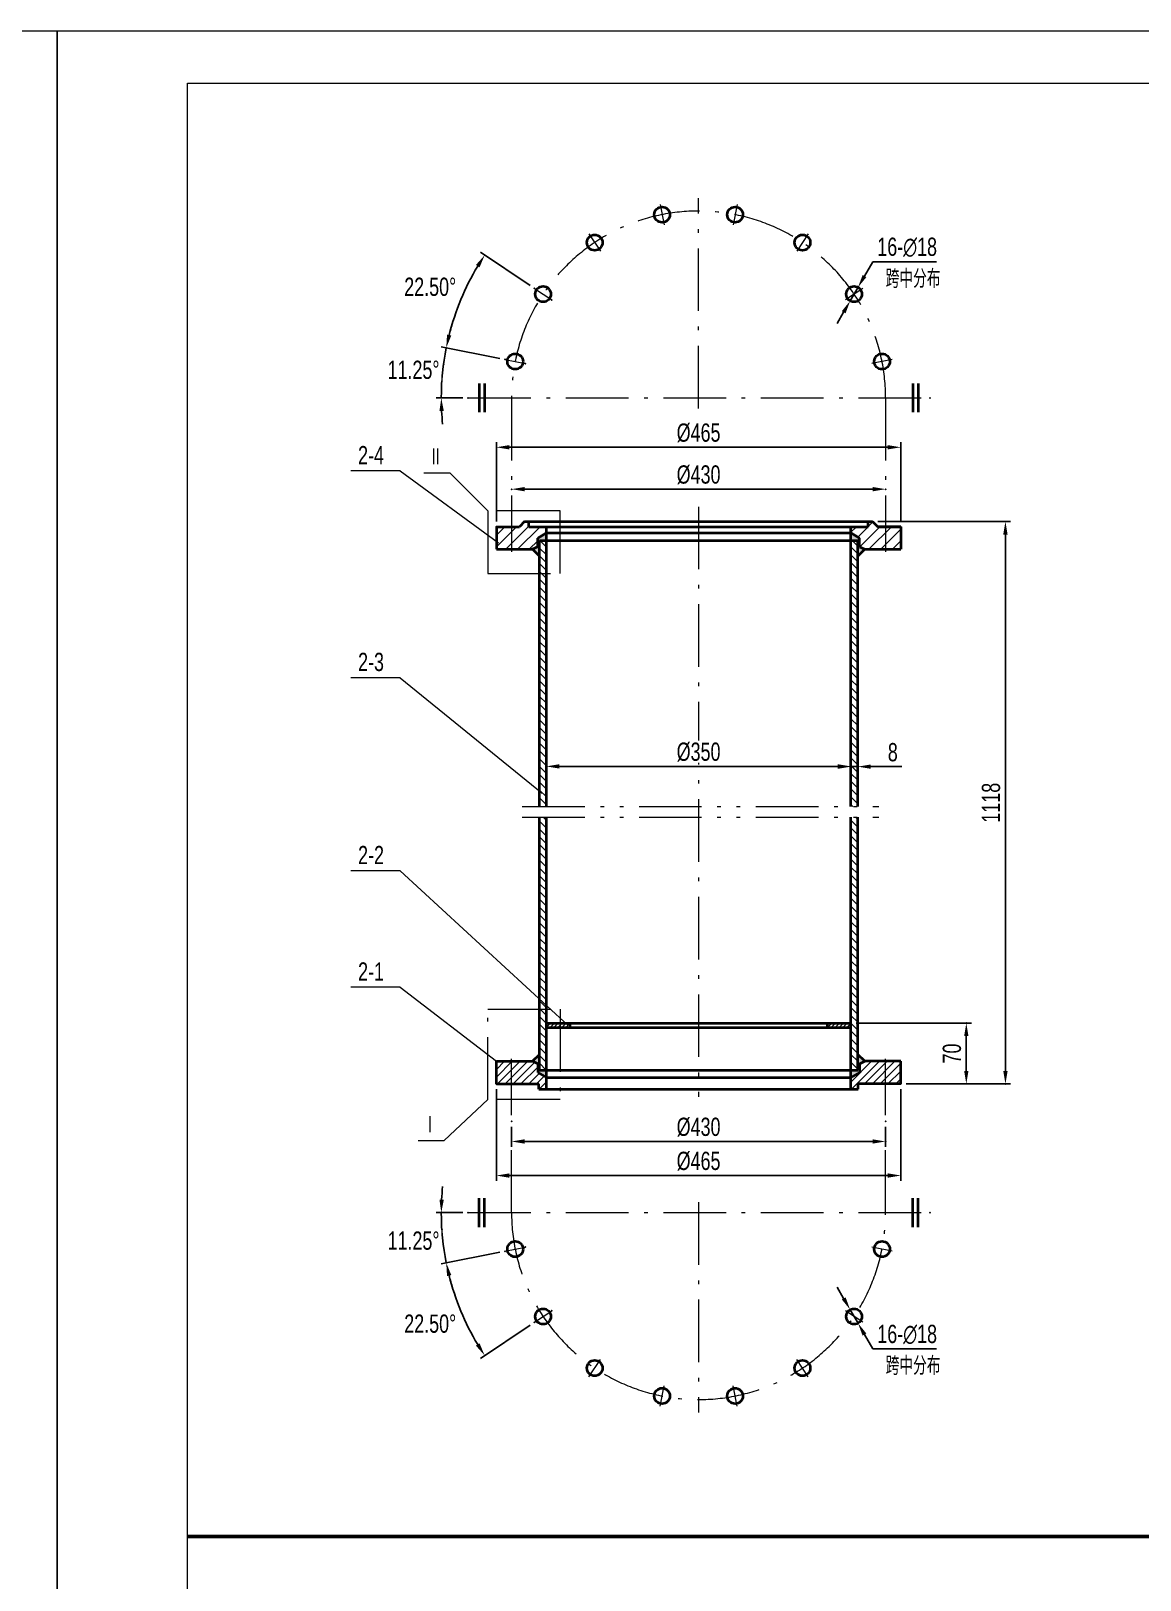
# Model space of a CAD drawing. Header units: millimetres. Extents: x 0 to 5040, y 0 to 3564.
# Drawn here: x 2490 to 3765, y 1782 to 3564 of the extents above; entities that cross this region are included whole.
import ezdxf

# ---------------------------------------------------------------- set-up
doc = ezdxf.new("R2010")
doc.units = ezdxf.units.MM
doc.linetypes.add('ACAD_ISO10W100', pattern=[18.7, 12, -3, 0.7, -3])
doc.linetypes.add('ACAD_ISO12W100', pattern=[22.4, 12, -3, 0.7, -3, 0.7, -3])
for name, color, linetype, lineweight in [('中心线', 1, 'ACAD_ISO10W100', 18), ('中粗线', 4, 'Continuous', 35), ('双点划线', 3, 'ACAD_ISO12W100', 18), ('标注', 7, 'Continuous', 18), ('粗实线', 2, 'Continuous', 50), ('细实线', 7, 'Continuous', 18)]:
    doc.layers.add(name, color=color, linetype=linetype, lineweight=lineweight)
doc.styles.add('HGCAD', font='HGCAD.SHX', dxfattribs={"width": 0.75, "bigfont": 'HZTXT.SHX'})
doc.dimstyles.new('HGCAD$0', dxfattribs={"dimtxt": 3.5, "dimasz": 2.5, "dimexe": 1, "dimexo": 1, "dimgap": 1, "dimtad": 1, "dimdec": 1, "dimdsep": 46, "dimtxsty": 'HGCAD', "dimcen": 0, "dimadec": 1, "dimazin": 0, "dimtfac": 1, "dimtmove": 0, "dimatfit": 1, "dimfxl": 0, "dimarcsym": 0})
doc.dimstyles.new('HGCAD$2', dxfattribs={"dimtxt": 3.5, "dimasz": 2.5, "dimexe": 1, "dimexo": 1, "dimgap": 1, "dimtad": 2, "dimtih": 1, "dimdec": 1, "dimdsep": 46, "dimtxsty": 'HGCAD', "dimcen": 0, "dimadec": 0, "dimazin": 0, "dimtfac": 1, "dimtmove": 0, "dimatfit": 1, "dimfxl": 0, "dimarcsym": 0})
doc.dimstyles.new('HGCAD$3', dxfattribs={"dimtxt": 3.5, "dimasz": 2.5, "dimexe": 1, "dimexo": 1, "dimgap": 1, "dimtad": 1, "dimtoh": 1, "dimdec": 1, "dimdsep": 46, "dimtxsty": 'HGCAD', "dimcen": 0, "dimadec": 1, "dimazin": 0, "dimtfac": 1, "dimtmove": 0, "dimatfit": 1, "dimfxl": 0, "dimarcsym": 0})

# ---------------------------------------------------------------- blocks, each defined once
blk = doc.blocks.new('HGCAD#HGTFTK~A2Z~HGCAD图框')
at = {"layer": '细实线', "color": 7}
blk.add_lwpolyline([(10, -10), (-410, -10), (-410, 584), (10, 584)], close=True, dxfattribs=at)
at = {"layer": '细实线', "color": 2}
blk.add_lwpolyline([(0, 0), (-385, 0), (-385, 574), (0, 574)], close=True, dxfattribs=at)
blk = doc.blocks.new('*D73')
at = {"color": 0, "ltscale": 6}
for p in [(3490, 3085.1), (3025, 2993.7), (3490, 2993.7)]:
    blk.add_point(p, dxfattribs=at)
at = {"layer": '标注', "color": 0, "lineweight": -2, "ltscale": 6}
for p, q in [((3025, 2999.7), (3025, 3091.1)), ((3040, 3085.1), (3475, 3085.1)), ((3490, 2999.7), (3490, 3091.1))]:
    blk.add_line(p, q, dxfattribs=at)
at = {"layer": '标注', "color": 0, "ltscale": 6}
for points in [[(3040, 3087.6), (3040, 3082.6), (3025, 3085.1)], [(3475, 3087.6), (3475, 3082.6), (3490, 3085.1)]]:
    blk.add_solid(points, dxfattribs=at)
at = {"layer": '标注', "color": 0, "ltscale": 6, "insert": (3257.5, 3101.6), "char_height": 21, "attachment_point": 5, "style": 'HGCAD', "bg_fill": 3, "box_fill_scale": 1.1, "bg_fill_color": 256, "bg_fill_true_color": 13158600, "bg_fill_transparency": 3437}
blk.add_mtext('%%C465', dxfattribs=at)
blk = doc.blocks.new('*D16')
at = {"color": 0, "ltscale": 6}
for p in [(3042.5, 3036.9), (3472.5, 3036.9), (3472.5, 3036.9)]:
    blk.add_point(p, dxfattribs=at)
at = {"layer": '标注', "color": 0, "lineweight": -2, "ltscale": 6}
blk.add_line((3057.5, 3036.9), (3457.5, 3036.9), dxfattribs=at)
at = {"layer": '标注', "color": 0, "ltscale": 6}
for points in [[(3057.5, 3039.4), (3057.5, 3034.4), (3042.5, 3036.9)], [(3457.5, 3039.4), (3457.5, 3034.4), (3472.5, 3036.9)]]:
    blk.add_solid(points, dxfattribs=at)
at = {"layer": '标注', "color": 0, "ltscale": 6, "insert": (3257.5, 3053.4), "char_height": 21, "attachment_point": 5, "style": 'HGCAD', "bg_fill": 3, "box_fill_scale": 1.1, "bg_fill_color": 256, "bg_fill_true_color": 13158600, "bg_fill_transparency": 3452}
blk.add_mtext('%%C430', dxfattribs=at)
blk = doc.blocks.new('*D74')
at = {"color": 0, "ltscale": 6}
for p in [(3034.9, 3186.1), (3058.4, 3181.4), (2992.6, 3141.8), (3523.6, 3141.8)]:
    blk.add_point(p, dxfattribs=at)
at = {"layer": '标注', "color": 0, "lineweight": -2, "ltscale": 6}
for p, q in [((3029, 3187.3), (2961.5, 3200.7)), ((2986.6, 3141.8), (2955.7, 3141.8))]:
    blk.add_line(p, q, dxfattribs=at)
for start, end in [(162.938, 165.844), (168.75, 180), (182.906, 185.812)]:
    blk.add_arc((3257.5, 3141.8), 295.8, start, end, dxfattribs=at)
at = {"layer": '标注', "color": 0, "ltscale": 6}
for points in [[(2973.2, 3213.6), (2968.3, 3214.7), (2967.4, 3199.5)], [(2959.6, 3126.8), (2964.6, 3126.9), (2961.7, 3141.8)]]:
    blk.add_solid(points, dxfattribs=at)
at = {"layer": '标注', "color": 0, "ltscale": 6, "insert": (2929.8, 3174.1), "char_height": 21, "attachment_point": 5, "style": 'HGCAD', "bg_fill": 3, "box_fill_scale": 1.1, "bg_fill_color": 256, "bg_fill_true_color": 13158600, "bg_fill_transparency": 3214741}
blk.add_mtext('11.25°', dxfattribs=at)
at = {"color": 0, "ltscale": 6}
blk.add_point((2964.3, 3180.4), dxfattribs=at)
blk = doc.blocks.new('*D75')
at = {"color": 0, "ltscale": 6}
for p in [(2992.2, 3272.6), (3068.8, 3267.9), (3088.7, 3254.6), (3034.9, 3186.1), (3058.4, 3181.4)]:
    blk.add_point(p, dxfattribs=at)
at = {"layer": '标注', "color": 0, "lineweight": -2, "ltscale": 6}
for p, q in [((3063.8, 3271.3), (3006.6, 3309.5)), ((3029, 3187.3), (2961.5, 3200.7))]:
    blk.add_line(p, q, dxfattribs=at)
blk.add_arc((3257.5, 3141.8), 295.8, 149.156, 165.844, dxfattribs=at)
at = {"layer": '标注', "color": 0, "ltscale": 6}
for points in [[(3001.5, 3294.8), (3005.7, 3292.1), (3011.6, 3306.1)], [(2973.2, 3213.6), (2968.3, 3214.7), (2967.4, 3199.5)]]:
    blk.add_solid(points, dxfattribs=at)
at = {"layer": '标注', "color": 0, "ltscale": 6, "insert": (2949, 3269.6), "char_height": 21, "attachment_point": 5, "style": 'HGCAD', "bg_fill": 3, "box_fill_scale": 1.1, "bg_fill_color": 256, "bg_fill_true_color": 13158600, "bg_fill_transparency": 3280292}
blk.add_mtext('22.50°', dxfattribs=at)
blk = doc.blocks.new('*D76')
at = {"color": 0, "ltscale": 6}
for p in [(3440.8, 3269.1), (3431.8, 3253.5)]:
    blk.add_point(p, dxfattribs=at)
at = {"layer": '标注', "color": 0, "lineweight": -2, "ltscale": 6}
for p, q in [((3448.2, 3282.1), (3457.7, 3298.6)), ((3457.7, 3298.6), (3531, 3298.6)), ((3431.8, 3253.5), (3440.8, 3269.1)), ((3424.3, 3240.5), (3416.9, 3227.5))]:
    blk.add_line(p, q, dxfattribs=at)
at = {"layer": '标注', "color": 0, "ltscale": 6}
for points in [[(3446.1, 3283.3), (3450.4, 3280.8), (3440.8, 3269.1)], [(3422.2, 3241.7), (3426.5, 3239.2), (3431.8, 3253.5)]]:
    blk.add_solid(points, dxfattribs=at)
at = {"layer": '标注', "color": 0, "ltscale": 6, "insert": (3497.3, 3315.1), "char_height": 21, "attachment_point": 5, "style": 'HGCAD', "bg_fill": 3, "box_fill_scale": 1.1, "bg_fill_color": 256, "bg_fill_true_color": 13158600, "bg_fill_transparency": 722}
blk.add_mtext('16-∅18', dxfattribs=at)
blk = doc.blocks.new('*D17')
at = {"color": 0, "ltscale": 6}
for p in [(3025, 2352.7), (3490, 2352.7), (3490, 2247.3)]:
    blk.add_point(p, dxfattribs=at)
at = {"layer": '标注', "color": 0, "lineweight": -2, "ltscale": 6}
for p, q in [((3025, 2346.7), (3025, 2241.3)), ((3490, 2346.7), (3490, 2241.3)), ((3040, 2247.3), (3475, 2247.3))]:
    blk.add_line(p, q, dxfattribs=at)
at = {"layer": '标注', "color": 0, "ltscale": 6}
for points in [[(3040, 2249.8), (3040, 2244.8), (3025, 2247.3)], [(3475, 2249.8), (3475, 2244.8), (3490, 2247.3)]]:
    blk.add_solid(points, dxfattribs=at)
at = {"layer": '标注', "color": 0, "ltscale": 6, "insert": (3257.5, 2263.8), "char_height": 21, "attachment_point": 5, "style": 'HGCAD', "bg_fill": 3, "box_fill_scale": 1.1, "bg_fill_color": 256, "bg_fill_true_color": 13158600, "bg_fill_transparency": 3467}
blk.add_mtext('%%C465', dxfattribs=at)
blk = doc.blocks.new('*D18')
at = {"color": 0, "ltscale": 6}
for p in [(3042.5, 2309.5), (3472.5, 2309.5), (3472.5, 2286.5)]:
    blk.add_point(p, dxfattribs=at)
at = {"layer": '标注', "color": 0, "lineweight": -2, "ltscale": 6}
for p, q in [((3042.5, 2303.5), (3042.5, 2280.5)), ((3472.5, 2303.5), (3472.5, 2280.5)), ((3057.5, 2286.5), (3457.5, 2286.5))]:
    blk.add_line(p, q, dxfattribs=at)
at = {"layer": '标注', "color": 0, "ltscale": 6}
for points in [[(3057.5, 2289), (3057.5, 2284), (3042.5, 2286.5)], [(3457.5, 2289), (3457.5, 2284), (3472.5, 2286.5)]]:
    blk.add_solid(points, dxfattribs=at)
at = {"layer": '标注', "color": 0, "ltscale": 6, "insert": (3257.5, 2303), "char_height": 21, "attachment_point": 5, "style": 'HGCAD', "bg_fill": 3, "box_fill_scale": 1.1, "bg_fill_color": 256, "bg_fill_true_color": 13158600, "bg_fill_transparency": 3527}
blk.add_mtext('%%C430', dxfattribs=at)
blk = doc.blocks.new('*D77')
at = {"color": 0, "ltscale": 6}
for p in [(2992.6, 2204.6), (3523.6, 2204.6), (3034.9, 2160.3), (3058.4, 2165)]:
    blk.add_point(p, dxfattribs=at)
at = {"layer": '标注', "color": 0, "lineweight": -2, "ltscale": 6}
for p, q in [((2986.6, 2204.6), (2955.7, 2204.6)), ((3029, 2159.2), (2961.5, 2145.7))]:
    blk.add_line(p, q, dxfattribs=at)
for start, end in [(174.188, 177.094), (180, 191.25), (194.156, 197.062)]:
    blk.add_arc((3257.5, 2204.6), 295.8, start, end, dxfattribs=at)
at = {"layer": '标注', "color": 0, "ltscale": 6}
for points in [[(2964.6, 2219.5), (2959.6, 2219.7), (2961.7, 2204.6)], [(2968.3, 2131.7), (2973.2, 2132.8), (2967.4, 2146.9)]]:
    blk.add_solid(points, dxfattribs=at)
at = {"layer": '标注', "color": 0, "ltscale": 6, "insert": (2929.8, 2172.3), "char_height": 21, "attachment_point": 5, "style": 'HGCAD', "bg_fill": 3, "box_fill_scale": 1.1, "bg_fill_color": 256, "bg_fill_true_color": 13158600, "bg_fill_transparency": 3214816}
blk.add_mtext('11.25°', dxfattribs=at)
at = {"color": 0, "ltscale": 6}
blk.add_point((2962.4, 2185.3), dxfattribs=at)
blk = doc.blocks.new('*D78')
at = {"color": 0, "ltscale": 6}
for p in [(3034.9, 2160.3), (3058.4, 2165), (2977.4, 2109.5), (3088.7, 2091.8), (3068.8, 2078.5)]:
    blk.add_point(p, dxfattribs=at)
at = {"layer": '标注', "color": 0, "lineweight": -2, "ltscale": 6}
for p, q in [((3029, 2159.2), (2961.5, 2145.7)), ((3063.8, 2075.2), (3006.6, 2036.9))]:
    blk.add_line(p, q, dxfattribs=at)
blk.add_arc((3257.5, 2204.6), 295.8, 194.156, 210.844, dxfattribs=at)
at = {"layer": '标注', "color": 0, "ltscale": 6}
for points in [[(2968.3, 2131.7), (2973.2, 2132.8), (2967.4, 2146.9)], [(3005.7, 2054.3), (3001.5, 2051.6), (3011.6, 2040.3)]]:
    blk.add_solid(points, dxfattribs=at)
at = {"layer": '标注', "color": 0, "ltscale": 6, "insert": (2949, 2076.8), "char_height": 21, "attachment_point": 5, "style": 'HGCAD', "bg_fill": 3, "box_fill_scale": 1.1, "bg_fill_color": 256, "bg_fill_true_color": 13158600, "bg_fill_transparency": 3280367}
blk.add_mtext('22.50°', dxfattribs=at)
blk = doc.blocks.new('*D19')
at = {"color": 0, "ltscale": 6}
for p in [(3431.8, 2093), (3440.8, 2077.4)]:
    blk.add_point(p, dxfattribs=at)
at = {"layer": '标注', "color": 0, "lineweight": -2, "ltscale": 6}
for p, q in [((3424.3, 2106), (3416.9, 2119)), ((3431.8, 2093), (3440.8, 2077.4)), ((3448.2, 2064.4), (3457.7, 2047.9)), ((3457.7, 2047.9), (3531, 2047.9))]:
    blk.add_line(p, q, dxfattribs=at)
at = {"layer": '标注', "color": 0, "ltscale": 6}
for points in [[(3426.5, 2107.2), (3422.2, 2104.7), (3431.8, 2093)], [(3450.4, 2065.6), (3446.1, 2063.1), (3440.8, 2077.4)]]:
    blk.add_solid(points, dxfattribs=at)
at = {"layer": '标注', "color": 0, "ltscale": 6, "insert": (3497.3, 2064.4), "char_height": 21, "attachment_point": 5, "style": 'HGCAD', "bg_fill": 3, "box_fill_scale": 1.1, "bg_fill_color": 256, "bg_fill_true_color": 13158600, "bg_fill_transparency": 3582}
blk.add_mtext('16-∅18', dxfattribs=at)
blk = doc.blocks.new('*D21')
at = {"color": 0, "ltscale": 6}
for p in [(3082.5, 2723.7), (3432.5, 2723.7), (3432.5, 2718)]:
    blk.add_point(p, dxfattribs=at)
at = {"layer": '标注', "color": 0, "lineweight": -2, "ltscale": 6}
for p, q in [((3082.5, 2717.7), (3082.5, 2712)), ((3097.5, 2718), (3417.5, 2718)), ((3432.5, 2717.7), (3432.5, 2712))]:
    blk.add_line(p, q, dxfattribs=at)
at = {"layer": '标注', "color": 0, "ltscale": 6}
for points in [[(3097.5, 2720.5), (3097.5, 2715.5), (3082.5, 2718)], [(3417.5, 2720.5), (3417.5, 2715.5), (3432.5, 2718)]]:
    blk.add_solid(points, dxfattribs=at)
at = {"layer": '标注', "color": 0, "ltscale": 6, "insert": (3257.5, 2734.5), "char_height": 21, "attachment_point": 5, "style": 'HGCAD', "bg_fill": 3, "box_fill_scale": 1.1, "bg_fill_color": 256, "bg_fill_true_color": 13158600, "bg_fill_transparency": 3542}
blk.add_mtext('%%C350', dxfattribs=at)
blk = doc.blocks.new('*D22')
at = {"color": 0, "ltscale": 6}
for p in [(3432.5, 2717.7), (3440.5, 2717.7), (3440.5, 2717.7)]:
    blk.add_point(p, dxfattribs=at)
at = {"layer": '标注', "color": 0, "lineweight": -2, "ltscale": 6}
for p, q in [((3417.5, 2717.7), (3402.5, 2717.7)), ((3432.5, 2717.7), (3440.5, 2717.7)), ((3455.5, 2717.7), (3491, 2717.7))]:
    blk.add_line(p, q, dxfattribs=at)
at = {"layer": '标注', "color": 0, "ltscale": 6}
for points in [[(3417.5, 2720.2), (3417.5, 2715.2), (3432.5, 2717.7)], [(3455.5, 2720.2), (3455.5, 2715.2), (3440.5, 2717.7)]]:
    blk.add_solid(points, dxfattribs=at)
at = {"layer": '标注', "color": 0, "ltscale": 6, "insert": (3480.8, 2734.2), "char_height": 21, "attachment_point": 5, "style": 'HGCAD', "bg_fill": 3, "box_fill_scale": 1.1, "bg_fill_color": 256, "bg_fill_true_color": 13158600, "bg_fill_transparency": 3602}
blk.add_mtext('8', dxfattribs=at)
blk = doc.blocks.new('*D79')
at = {"color": 0, "ltscale": 6}
for p in [(3457.5, 2999.7), (3490, 2352.7), (3610.3, 2352.7)]:
    blk.add_point(p, dxfattribs=at)
at = {"layer": '标注', "color": 0, "lineweight": -2, "ltscale": 6}
for p, q in [((3463.5, 2999.7), (3616.3, 2999.7)), ((3610.3, 2984.7), (3610.3, 2367.7)), ((3496, 2352.7), (3616.3, 2352.7))]:
    blk.add_line(p, q, dxfattribs=at)
at = {"layer": '标注', "color": 0, "ltscale": 6}
for points in [[(3607.8, 2984.7), (3612.8, 2984.7), (3610.3, 2999.7)], [(3607.8, 2367.7), (3612.8, 2367.7), (3610.3, 2352.7)]]:
    blk.add_solid(points, dxfattribs=at)
at = {"layer": '标注', "color": 0, "ltscale": 6, "insert": (3593.8, 2676.2), "char_height": 21, "attachment_point": 5, "rotation": 90, "style": 'HGCAD', "bg_fill": 3, "box_fill_scale": 1.1, "bg_fill_color": 256, "bg_fill_true_color": 13158600, "bg_fill_transparency": 3612}
blk.add_mtext('1118', dxfattribs=at)
blk = doc.blocks.new('*D80')
at = {"color": 0, "ltscale": 6}
for p in [(3432.5, 2422.7), (3565.3, 2422.7), (3490, 2352.7)]:
    blk.add_point(p, dxfattribs=at)
at = {"layer": '标注', "color": 0, "lineweight": -2, "ltscale": 6}
for p, q in [((3438.5, 2422.7), (3571.3, 2422.7)), ((3565.3, 2367.7), (3565.3, 2407.7)), ((3496, 2352.7), (3571.3, 2352.7))]:
    blk.add_line(p, q, dxfattribs=at)
at = {"layer": '标注', "color": 0, "ltscale": 6}
for points in [[(3562.8, 2407.7), (3567.8, 2407.7), (3565.3, 2422.7)], [(3562.8, 2367.7), (3567.8, 2367.7), (3565.3, 2352.7)]]:
    blk.add_solid(points, dxfattribs=at)
at = {"layer": '标注', "color": 0, "ltscale": 6, "insert": (3548.8, 2387.7), "char_height": 21, "attachment_point": 5, "rotation": 90, "style": 'HGCAD', "bg_fill": 3, "box_fill_scale": 1.1, "bg_fill_color": 256, "bg_fill_true_color": 13158600, "bg_fill_transparency": 3627}
blk.add_mtext('70', dxfattribs=at)

msp = doc.modelspace()

# ---------------------------------------------------------------- hatches: boundary and pattern name
at = {"layer": '标注'}
h = msp.add_hatch(dxfattribs=at)
h.set_pattern_fill('ANSI31', color=256, style=0)
h.paths.add_polyline_path([(3432.52, 2422.72), (3405.52, 2422.72), (3405.52, 2417.72), (3432.52, 2417.72)])
h.paths.add_polyline_path([(3098.24, 2422.72), (3082.52, 2422.72), (3082.52, 2417.72), (3098.24, 2417.72)])
h.paths.add_polyline_path([(3109.52, 2422.72), (3098.24, 2422.72), (3098.24, 2417.72), (3109.52, 2417.72)])
at = {"layer": '细实线', "ltscale": 6}
h = msp.add_hatch(dxfattribs=at)
h.set_pattern_fill('ANSI31', color=5, scale=3, style=0)
h.set_pattern_definition([(45, (2360.109, 379.228), (-6.735192, 6.735192), [])])
h.paths.add_polyline_path([(3025.02, 2967.72), (3042.52, 2967.72), (3042.52, 2993.72), (3025.02, 2993.72)])
h.paths.add_polyline_path([(3042.52, 2967.72), (3066.52, 2967.72), (3072.52, 2970.72), (3072.52, 2980.72), (3082.52, 2986.49), (3082.52, 2993.72), (3062.52, 2993.72), (3062.52, 2999.72), (3057.52, 2999.72), (3051.52, 2993.72), (3042.52, 2993.72)])
h.paths.add_polyline_path([(3457.52, 2999.72), (3452.52, 2999.72), (3452.52, 2993.72), (3432.52, 2993.72), (3432.52, 2986.49), (3442.52, 2980.72), (3442.52, 2970.72), (3448.52, 2967.72), (3472.52, 2967.72), (3472.52, 2993.72), (3463.52, 2993.72)])
h.paths.add_polyline_path([(3472.52, 2967.72), (3490.02, 2967.72), (3490.02, 2993.72), (3472.52, 2993.72)])
h = msp.add_hatch(color=256, dxfattribs=at)
h.paths.add_polyline_path([(3082.52, 2986.49), (3072.52, 2980.72), (3072.52, 2970.72), (3066.52, 2967.72), (3074.52, 2959.72), (3074.52, 2977.72), (3082.52, 2977.72)])
h.paths.add_polyline_path([(3442.52, 2980.72), (3432.52, 2986.49), (3432.52, 2977.72), (3440.52, 2977.72), (3440.52, 2959.72), (3448.52, 2967.72), (3442.52, 2970.72)])
h = msp.add_hatch(dxfattribs=at)
h.set_pattern_fill('ANSI31', color=5, scale=2, angle=90, style=0)
h.paths.add_polyline_path([(3082.52, 2977.72), (3074.52, 2977.72), (3074.52, 2939.81), (3082.52, 2939.81)])
h.paths.add_polyline_path([(3440.52, 2977.72), (3432.52, 2977.72), (3432.52, 2671.69), (3440.52, 2671.69)])
h.paths.add_polyline_path([(3082.52, 2939.81), (3074.52, 2939.81), (3074.52, 2671.69), (3082.52, 2671.69)])
h.paths.add_polyline_path([(3440.52, 2659.69), (3432.52, 2659.69), (3432.52, 2368.72), (3440.52, 2368.72)])
h.paths.add_polyline_path([(3082.52, 2659.69), (3074.52, 2659.69), (3074.52, 2438.62), (3082.52, 2438.62)])
h.paths.add_polyline_path([(3082.52, 2438.62), (3074.52, 2438.62), (3074.52, 2368.72), (3082.52, 2368.72)])
h = msp.add_hatch(dxfattribs=at)
h.set_pattern_fill('ANSI31', color=5, scale=2, style=0)
h.paths.add_polyline_path([(3072.52, 2375.72), (3066.52, 2378.72), (3042.52, 2378.72), (3042.52, 2352.72), (3074.02, 2352.72), (3074.02, 2346.72), (3082.52, 2346.72), (3082.52, 2359.94), (3072.52, 2365.72)])
h.paths.add_polyline_path([(3042.52, 2378.72), (3025.02, 2378.72), (3025.02, 2352.72), (3042.52, 2352.72)])
h.paths.add_polyline_path([(3472.52, 2378.72), (3448.52, 2378.72), (3442.52, 2375.72), (3442.52, 2365.72), (3432.52, 2359.94), (3432.52, 2346.72), (3441.02, 2346.72), (3441.02, 2352.72), (3472.52, 2352.72)])
h.paths.add_polyline_path([(3490.02, 2378.72), (3472.52, 2378.72), (3472.52, 2352.72), (3490.02, 2352.72)])
h = msp.add_hatch(color=256, dxfattribs=at)
h.paths.add_polyline_path([(3082.52, 2359.94), (3072.52, 2365.72), (3072.52, 2375.72), (3066.52, 2378.72), (3074.52, 2386.72), (3074.52, 2368.72), (3082.52, 2368.72)])
h.paths.add_polyline_path([(3442.52, 2365.72), (3432.52, 2359.94), (3432.52, 2368.72), (3440.52, 2368.72), (3440.52, 2386.72), (3448.52, 2378.72), (3442.52, 2375.72)])

# ---------------------------------------------------------------- linework, layer by layer
at = {"layer": '中心线', "ltscale": 6}
for p, q in [((3257.52, 3129.72), (3257.52, 3371.72)), ((3213.23, 3364.46), (3217.92, 3340.92)), ((3301.81, 3364.46), (3297.12, 3340.92)), ((3131.41, 3330.57), (3144.74, 3310.61)), ((3383.63, 3330.57), (3370.3, 3310.61)), ((3068.78, 3267.94), (3088.73, 3254.6)), ((3446.26, 3267.94), (3426.31, 3254.6)), ((3034.88, 3186.11), (3058.42, 3181.43)), ((2992.64, 3141.82), (3523.64, 3141.82)), ((3042.52, 3141.82), (3042.52, 2964.72)), ((3472.52, 3141.82), (3472.52, 2964.72)), ((3257.52, 3016.72), (3257.52, 2337.72)), ((3042.52, 2343.72), (3042.52, 2381.72)), ((3042.52, 2204.61), (3042.52, 2381.72)), ((3472.52, 2343.72), (3472.52, 2381.72)), ((3472.52, 2204.61), (3472.52, 2381.72)), ((3257.52, 2216.72), (3257.52, 1974.72)), ((2992.64, 2204.61), (3523.64, 2204.61)), ((3034.88, 2160.32), (3058.42, 2165)), ((3068.78, 2078.49), (3088.73, 2091.83)), ((3446.26, 2078.49), (3426.31, 2091.83)), ((3131.41, 2015.86), (3144.74, 2035.82)), ((3383.63, 2015.86), (3370.3, 2035.82)), ((3213.23, 1981.97), (3217.92, 2005.51)), ((3301.81, 1981.97), (3297.12, 2005.51))]:
    msp.add_line(p, q, dxfattribs=at)
for centre, start, end in [((3257.52, 3141.82), 0, 180), ((3257.52, 2204.61), 180, 0)]:
    msp.add_arc(centre, 215, start, end, dxfattribs=at)
at = {"layer": '中粗线', "ltscale": 6}
for p, q in [((3005.22, 3158.32), (3005.22, 3125.32)), ((3011.22, 3158.32), (3011.22, 3125.32)), ((3503.82, 3158.32), (3503.82, 3125.32)), ((3509.82, 3158.32), (3509.82, 3125.32)), ((3057.52, 2999.72), (3051.52, 2993.72)), ((3057.52, 2999.72), (3457.52, 2999.72)), ((3062.52, 2993.72), (3062.52, 2999.72)), ((3452.52, 2993.72), (3452.52, 2999.72)), ((3457.52, 2999.72), (3463.52, 2993.72)), ((3025.02, 2993.72), (3025.02, 2967.72)), ((3025.02, 2993.72), (3051.52, 2993.72)), ((3062.52, 2993.72), (3452.52, 2993.72)), ((3072.52, 2980.72), (3082.52, 2986.49)), ((3072.52, 2970.72), (3072.52, 2980.72)), ((3074.52, 2671.69), (3074.52, 2977.72)), ((3074.52, 2977.72), (3440.52, 2977.72)), ((3082.52, 2671.69), (3082.52, 2993.72)), ((3082.52, 2986.49), (3432.52, 2986.49)), ((3432.52, 2671.69), (3432.52, 2993.72)), ((3442.52, 2980.72), (3432.52, 2986.49)), ((3440.52, 2671.69), (3440.52, 2977.72)), ((3442.52, 2970.72), (3442.52, 2980.72)), ((3463.52, 2993.72), (3490.02, 2993.72)), ((3490.02, 2993.72), (3463.52, 2993.72)), ((3490.02, 2993.72), (3490.02, 2967.72)), ((3025.02, 2967.72), (3066.52, 2967.72)), ((3072.52, 2970.72), (3066.52, 2967.72)), ((3066.52, 2967.72), (3074.52, 2959.72)), ((3448.52, 2967.72), (3440.52, 2959.72)), ((3442.52, 2970.72), (3448.52, 2967.72)), ((3448.52, 2967.72), (3490.02, 2967.72)), ((3074.52, 2368.72), (3074.52, 2659.69)), ((3082.52, 2346.72), (3082.52, 2659.69)), ((3432.52, 2346.72), (3432.52, 2659.69)), ((3440.52, 2368.72), (3440.52, 2659.69)), ((3082.52, 2422.72), (3432.52, 2422.72)), ((3082.52, 2417.72), (3432.52, 2417.72)), ((3025.02, 2352.72), (3025.02, 2378.72)), ((3025.02, 2378.72), (3066.52, 2378.72)), ((3066.52, 2378.72), (3074.52, 2386.72)), ((3072.52, 2375.72), (3066.52, 2378.72)), ((3072.52, 2375.72), (3072.52, 2365.72)), ((3448.52, 2378.72), (3440.52, 2386.72)), ((3442.52, 2375.72), (3448.52, 2378.72)), ((3442.52, 2375.72), (3442.52, 2365.72)), ((3490.02, 2378.72), (3448.52, 2378.72)), ((3490.02, 2352.72), (3490.02, 2378.72)), ((3025.02, 2352.72), (3074.02, 2352.72)), ((3072.52, 2365.72), (3082.52, 2359.94)), ((3074.02, 2346.72), (3074.02, 2352.72)), ((3074.52, 2368.72), (3440.52, 2368.72)), ((3082.52, 2359.94), (3432.52, 2359.94)), ((3442.52, 2365.72), (3432.52, 2359.94)), ((3490.02, 2352.72), (3441.02, 2352.72)), ((3441.02, 2346.72), (3441.02, 2352.72)), ((3074.02, 2346.72), (3441.02, 2346.72)), ((3005.22, 2188.11), (3005.22, 2221.11)), ((3011.22, 2188.11), (3011.22, 2221.11)), ((3503.82, 2188.11), (3503.82, 2221.11)), ((3509.82, 2188.11), (3509.82, 2221.11))]:
    msp.add_line(p, q, dxfattribs=at)
at = {"layer": '中粗线'}
for p, q in [((3109.52, 2422.72), (3109.52, 2417.72)), ((3405.52, 2422.72), (3405.52, 2417.72))]:
    msp.add_line(p, q, dxfattribs=at)
at = {"layer": '中粗线', "ltscale": 6}
for centre in [(3215.58, 3352.69), (3299.46, 3352.69), (3138.07, 3320.59), (3376.97, 3320.59), (3078.75, 3261.27), (3436.29, 3261.27), (3046.65, 3183.77), (3046.65, 2162.66), (3078.75, 2085.16), (3436.29, 2085.16), (3138.07, 2025.84), (3376.97, 2025.84), (3215.58, 1993.74), (3299.46, 1993.74)]:
    msp.add_circle(centre, 9, dxfattribs=at)
at = {"layer": '双点划线', "color": 6, "ltscale": 6}
for p, q in [((3015.24, 3011.81), (3015.24, 2939.81)), ((3015.24, 2939.81), (3098.24, 2939.81)), ((3015.24, 2438.62), (3098.24, 2438.62)), ((3015.24, 2334.62), (3015.24, 2438.62)), ((3098.24, 2438.62), (3098.24, 2334.62)), ((3098.24, 2334.62), (3015.24, 2334.62))]:
    msp.add_line(p, q, dxfattribs=at)
at = {"layer": '双点划线', "color": 3, "ltscale": 6}
for p, q in [((3054.63, 2671.69), (3464.63, 2671.69)), ((3054.63, 2659.69), (3464.63, 2659.69))]:
    msp.add_line(p, q, dxfattribs=at)
at = {"layer": '标注', "color": 2, "ltscale": 6}
for p, q in [((2914.61, 3057.87), (2857.61, 3057.87)), ((2914.61, 2819.87), (2857.61, 2819.87)), ((2914.61, 2597.87), (2857.61, 2597.87)), ((2914.61, 2463.87), (2857.61, 2463.87))]:
    msp.add_line(p, q, dxfattribs=at)
at = {"layer": '标注', "color": 6, "ltscale": 6}
for p, q in [((2941.59, 3055.74), (2971.59, 3055.74)), ((3015.24, 3011.81), (2971.59, 3055.74)), ((2965.19, 2287.51), (3015.24, 2334.62)), ((2935.19, 2287.51), (2965.19, 2287.51))]:
    msp.add_line(p, q, dxfattribs=at)
at = {"layer": '粗实线', "ltscale": 6}
msp.add_line((2670, 1832), (4980, 1832), dxfattribs=at)

# ---------------------------------------------------------------- block references
at = {"ltscale": 6, "xscale": 6, "yscale": 6, "zscale": 6}
for p in [(2460, 60), (4980, 60)]:
    msp.add_blockref('HGCAD#HGTFTK~A2Z~HGCAD图框', p, dxfattribs=at)

# ---------------------------------------------------------------- next in the draw order: texts
at = {"layer": '标注', "color": 2, "ltscale": 6, "char_height": 21, "width": 51.1218, "attachment_point": 5, "style": 'HGCAD', "bg_fill": 3, "box_fill_scale": 1.1, "bg_fill_color": 256, "bg_fill_true_color": 13158600, "bg_fill_transparency": 367}
for s, insert in [('2-4', (2880.92, 3076.02)), ('2-3', (2880.92, 2838.02)), ('2-2', (2880.92, 2616.02))]:
    msp.add_mtext(s, dxfattribs=dict(at, insert=insert))
at = {"layer": '标注', "color": 6, "ltscale": 6, "char_height": 21, "attachment_point": 5, "style": 'HGCAD', "bg_fill": 3, "box_fill_scale": 1.1, "bg_fill_color": 256, "bg_fill_true_color": 13158600, "bg_fill_transparency": 367}
for s, insert, width in [('Ⅱ', (2955.28, 3073.89), 53.1349), ('Ⅰ', (2948.89, 2305.66), 31.4302)]:
    msp.add_mtext(s, dxfattribs=dict(at, insert=insert, width=width))

# ---------------------------------------------------------------- next in the draw order: dimensions: what is measured, and where the dimension line sits
at = {"layer": '标注', "color": 3, "ltscale": 6}
for base, p1, p2, picture, middle in [((3490.02, 3085.11), (3025.02, 2993.72), (3490.02, 2993.72), '*D73', (3257.52, 3085.11)), ((3490.02, 2247.32), (3025.02, 2352.72), (3490.02, 2352.72), '*D17', (3257.52, 2247.32))]:
    dim = msp.add_linear_dim(base=base, p1=p1, p2=p2, text='%%C<>', dimstyle='HGCAD$0', override={"dimscale": 6, "dimtdec": 1}, dxfattribs=at)
    dim.commit()
    dim.dimension.update_dxf_attribs({"geometry": picture, "text_midpoint": middle, "dimtype": 160})
dim = msp.add_linear_dim(base=(3432.52, 2717.95), p1=(3082.52, 2723.69), p2=(3432.52, 2723.69), text='%%C<>', dimstyle='HGCAD$0', override={"dimscale": 6}, dxfattribs=at)
dim.commit()
dim.dimension.update_dxf_attribs({"geometry": '*D21', "text_midpoint": (3257.52, 2734.45)})

# ---------------------------------------------------------------- next in the draw order: linework, layer by layer
at = {"layer": '双点划线', "color": 6, "ltscale": 6}
for p, q in [((3098.24, 3011.81), (3015.24, 3011.81)), ((3098.24, 2939.81), (3098.24, 3011.81))]:
    msp.add_line(p, q, dxfattribs=at)
at = {"layer": '标注', "color": 2, "ltscale": 6}
for p, q in [((2914.61, 3057.87), (3027.6, 2975.26)), ((2914.61, 2819.87), (3077.81, 2687.06)), ((2914.61, 2597.87), (3107.58, 2419.94))]:
    msp.add_line(p, q, dxfattribs=at)

# ---------------------------------------------------------------- next in the draw order: dimensions: what is measured, and where the dimension line sits
at = {"layer": '标注', "color": 3, "ltscale": 6}
for base, line1, line2, picture, middle in [((2964.2756, 3180.4295), ((2992.6383, 3141.8231), (3523.6383, 3141.8231)), ((3034.8819, 3186.1086), (3058.4208, 3181.4264)), '*D74', (2929.8198, 3174.0987)), ((2962.3785, 2185.2623), ((2992.6383, 2204.6069), (3523.6383, 2204.6069)), ((3034.8819, 2160.3214), (3058.4208, 2165.0036)), '*D77', (2929.8198, 2172.3313))]:
    dim = msp.add_angular_dim_2l(base=base, line1=line1, line2=line2, dimstyle='HGCAD$2', override={"dimscale": 6, "dimadec": 2, "dimtdec": 1}, dxfattribs=at)
    dim.commit()
    dim.dimension.update_dxf_attribs({"geometry": picture, "text_midpoint": middle})
for base, p1, p2, picture, middle in [((3472.52, 3036.93), (3042.52, 3036.93), (3472.52, 3036.93), '*D16', (3257.52, 3036.93)), ((3472.52, 2286.5), (3042.52, 2309.5), (3472.52, 2309.5), '*D18', (3257.52, 2286.5))]:
    dim = msp.add_linear_dim(base=base, p1=p1, p2=p2, text='%%C<>', dimstyle='HGCAD$0', override={"dimscale": 6, "dimtdec": 1}, dxfattribs=at)
    dim.commit()
    dim.dimension.update_dxf_attribs({"geometry": picture, "text_midpoint": middle, "dimtype": 160})
dim = msp.add_linear_dim(base=(3440.52, 2717.69), p1=(3432.52, 2717.69), p2=(3440.52, 2717.69), dimstyle='HGCAD$0', override={"dimscale": 6}, dxfattribs=at)
dim.commit()
dim.dimension.update_dxf_attribs({"geometry": '*D22', "text_midpoint": (3480.76, 2734.19)})

# ---------------------------------------------------------------- next in the draw order: linework, layer by layer
at = {"layer": '中心线', "ltscale": 6}
for p, q in [((3480.16, 3186.11), (3456.62, 3181.43)), ((3480.16, 2160.32), (3456.62, 2165))]:
    msp.add_line(p, q, dxfattribs=at)
at = {"layer": '中粗线', "ltscale": 6}
for centre in [(3468.39, 3183.77), (3468.39, 2162.66)]:
    msp.add_circle(centre, 9, dxfattribs=at)

# ---------------------------------------------------------------- next in the draw order: texts
at = {"layer": '标注', "color": 2, "ltscale": 6, "insert": (2880.92, 2482.02), "char_height": 21, "width": 51.1218, "attachment_point": 5, "style": 'HGCAD', "bg_fill": 3, "box_fill_scale": 1.1, "bg_fill_color": 256, "bg_fill_true_color": 13158600, "bg_fill_transparency": 367}
msp.add_mtext('2-1', dxfattribs=at)

# ---------------------------------------------------------------- next in the draw order: dimensions: what is measured, and where the dimension line sits
at = {"layer": '标注', "color": 3, "ltscale": 6}
for p1, p2, picture, middle in [((3431.8, 3253.47), (3440.77, 3269.07), '*D76', (3497.33, 3298.56)), ((3431.8, 2092.96), (3440.77, 2077.36), '*D19', (3497.33, 2047.87))]:
    dim = msp.add_diameter_dim_2p(p1=p1, p2=p2, text='16-<>', dimstyle='HGCAD$3', override={"dimscale": 6, "dimtih": 1, "dimtdec": 1}, dxfattribs=at)
    dim.commit()
    dim.dimension.update_dxf_attribs({"geometry": picture, "text_midpoint": middle, "dimtype": 163})
for base, line1, line2, picture, middle in [((2992.2477, 3272.641), ((3068.7766, 3267.9375), (3088.7318, 3254.6038)), ((3034.8819, 3186.1086), (3058.4208, 3181.4264)), '*D75', (2949.0031, 3269.615)), ((2977.4419, 2109.5332), ((3068.7766, 2078.4925), (3088.7318, 2091.8262)), ((3034.8819, 2160.3214), (3058.4208, 2165.0036)), '*D78', (2949.0031, 2076.815))]:
    dim = msp.add_angular_dim_2l(base=base, line1=line1, line2=line2, dimstyle='HGCAD$2', override={"dimscale": 6, "dimadec": 2, "dimtdec": 1}, dxfattribs=at)
    dim.commit()
    dim.dimension.update_dxf_attribs({"geometry": picture, "text_midpoint": middle})
dim = msp.add_linear_dim(base=(3610.35, 2352.72), p1=(3457.52, 2999.72), p2=(3490.02, 2352.72), angle=90, text='1118', dimstyle='HGCAD$0', override={"dimscale": 6}, dxfattribs=at)
dim.commit()
dim.dimension.update_dxf_attribs({"geometry": '*D79', "text_midpoint": (3593.85, 2676.22)})

# ---------------------------------------------------------------- next in the draw order: linework, layer by layer
at = {"layer": '标注', "color": 2, "ltscale": 6}
msp.add_line((2914.61, 2463.87), (3025.02, 2378.72), dxfattribs=at)

# ---------------------------------------------------------------- next in the draw order: texts
at = {"layer": '标注', "color": 3, "ltscale": 6, "char_height": 21, "width": 78.1694, "attachment_point": 5, "style": 'HGCAD', "bg_fill": 3, "box_fill_scale": 1.1, "bg_fill_color": 256, "bg_fill_true_color": 13158600, "bg_fill_transparency": 367}
for insert in [(3504.12, 3278.94), (3504.12, 2028.49)]:
    msp.add_mtext('跨中分布', dxfattribs=dict(at, insert=insert))

# ---------------------------------------------------------------- next in the draw order: dimensions: what is measured, and where the dimension line sits
at = {"layer": '标注', "color": 3, "ltscale": 6}
dim = msp.add_linear_dim(base=(3565.28, 2422.72), p1=(3490.02, 2352.72), p2=(3432.52, 2422.72), angle=90, dimstyle='HGCAD$0', override={"dimscale": 6}, dxfattribs=at)
dim.commit()
dim.dimension.update_dxf_attribs({"geometry": '*D80', "text_midpoint": (3548.78, 2387.72)})

doc.saveas('drawing.dxf')
